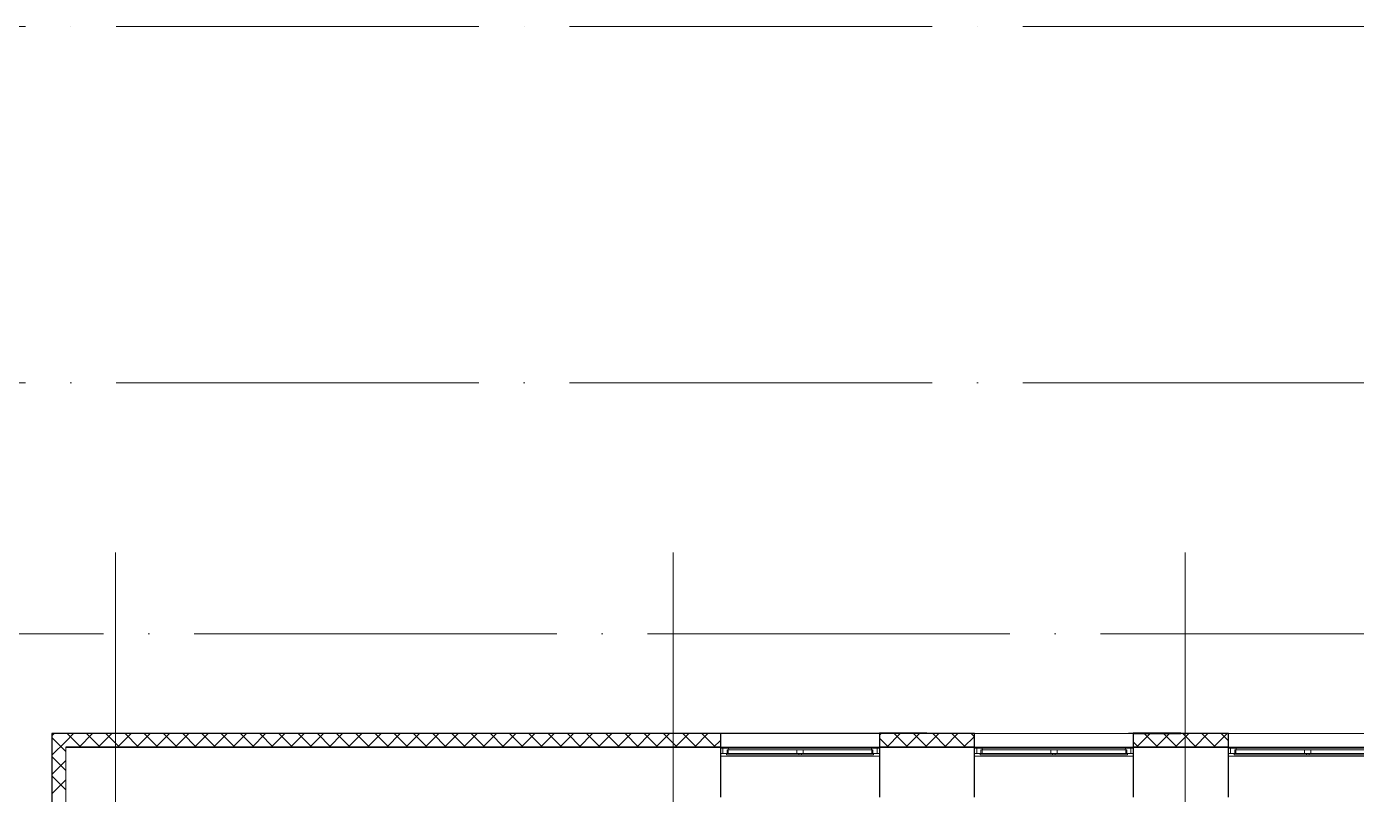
# Model space of a CAD drawing. Header units: millimetres. Extents: x -1073752 to 1436911, y -1379358 to 94781.
# Drawn here: x -923430 to -908761, y -1116157 to -1107688 of the extents above; entities that cross this region are included whole.
import ezdxf

# ---------------------------------------------------------------- set-up
doc = ezdxf.new("R2010")
doc.units = ezdxf.units.MM
doc.linetypes.add('ADSK_Линия сетки', pattern=[25, 20, -2.5, 0, -2.5])
for name, color, linetype, lineweight in [('_ Окна', 7, 'Continuous', 9), ('Ограждение', 252, 'Continuous', 9), ('Окна', 7, 'Continuous', 9), ('Оси', 252, 'Continuous', 9), ('Стены внутренние', 7, 'Continuous', 18), ('Стены наружные', 7, 'Continuous', 18), ('Стены штриховка', 7, 'Continuous', 9)]:
    doc.layers.add(name, color=color, linetype=linetype, lineweight=lineweight)

# ---------------------------------------------------------------- blocks, each defined once
blk = doc.blocks.new('3 этаж')
at = {"layer": '_ Окна', "color": 251, "true_color": 0x636466}
for p, q in [((250846, -2423), (250821, -2423)), ((250821, -2481), (250846, -2481)), ((250846, -2481), (250846, -2423)), ((252571, -2423), (252546, -2423)), ((252546, -2423), (252546, -2481)), ((252546, -2481), (252571, -2481)), ((253646, -2423), (253621, -2423)), ((253621, -2481), (253646, -2481)), ((253646, -2481), (253646, -2423)), ((255371, -2423), (255346, -2423)), ((255346, -2423), (255346, -2481)), ((255346, -2481), (255371, -2481)), ((256446, -2423), (256421, -2423)), ((256421, -2481), (256446, -2481)), ((256446, -2481), (256446, -2423))]:
    blk.add_line(p, q, dxfattribs=at)
at = {"layer": '_ Окна', "color": 251, "lineweight": 18, "true_color": 0x636466}
for p, q in [((250905, -2423), (250846, -2423)), ((250846, -2423), (250846, -2481)), ((250846, -2481), (250884, -2481)), ((250892, -2481), (250892, -2440)), ((250892, -2440), (250904, -2440)), ((250910, -2440), (250905, -2423)), ((252486, -2423), (252482, -2440)), ((252546, -2423), (252486, -2423)), ((252488, -2440), (252500, -2440)), ((252500, -2440), (252500, -2481)), ((252508, -2481), (252546, -2481)), ((252546, -2481), (252546, -2423)), ((253705, -2423), (253646, -2423)), ((253646, -2423), (253646, -2481)), ((253646, -2481), (253684, -2481)), ((253692, -2481), (253692, -2440)), ((253692, -2440), (253704, -2440)), ((253710, -2440), (253705, -2423)), ((255286, -2423), (255282, -2440)), ((255346, -2423), (255286, -2423)), ((255288, -2440), (255300, -2440)), ((255300, -2440), (255300, -2481)), ((255308, -2481), (255346, -2481)), ((255346, -2481), (255346, -2423)), ((256505, -2423), (256446, -2423)), ((256446, -2423), (256446, -2481)), ((256446, -2481), (256484, -2481)), ((256492, -2481), (256492, -2440)), ((256492, -2440), (256504, -2440)), ((256510, -2440), (256505, -2423))]:
    blk.add_line(p, q, dxfattribs=at)
at = {"layer": 'Ограждение', "color": 251, "true_color": 0x636466}
for p, q in [((252571, -2513), (250821, -2513)), ((255371, -2513), (253621, -2513)), ((258171, -2513), (256421, -2513))]:
    blk.add_line(p, q, dxfattribs=at)
at = {"layer": 'Окна', "color": 251, "true_color": 0x636466}
for p, q in [((250884, -2481), (251681, -2481)), ((250884, -2498), (250884, -2481)), ((250904, -2440), (251661, -2440)), ((250904, -2481), (250904, -2440)), ((252486, -2423), (250905, -2423)), ((251661, -2440), (251731, -2440)), ((251661, -2440), (251661, -2481)), ((251681, -2481), (251711, -2481)), ((251681, -2481), (251681, -2498)), ((251711, -2481), (252508, -2481)), ((251711, -2498), (251711, -2481)), ((251731, -2440), (252488, -2440)), ((251731, -2481), (251731, -2440)), ((252488, -2440), (252488, -2481)), ((252508, -2481), (252508, -2498)), ((253684, -2481), (254481, -2481)), ((253684, -2498), (253684, -2481)), ((253704, -2440), (254461, -2440)), ((253704, -2481), (253704, -2440)), ((255286, -2423), (253705, -2423)), ((254461, -2440), (254531, -2440)), ((254461, -2440), (254461, -2481)), ((254481, -2481), (254511, -2481)), ((254481, -2481), (254481, -2498)), ((254511, -2481), (255308, -2481)), ((254511, -2498), (254511, -2481)), ((254531, -2440), (255288, -2440)), ((254531, -2481), (254531, -2440)), ((255288, -2440), (255288, -2481)), ((255308, -2481), (255308, -2498)), ((256484, -2481), (257281, -2481)), ((256484, -2498), (256484, -2481)), ((256504, -2440), (257261, -2440)), ((256504, -2481), (256504, -2440)), ((258086, -2423), (256505, -2423)), ((257261, -2440), (257331, -2440)), ((257261, -2440), (257261, -2481)), ((257281, -2481), (257311, -2481)), ((257281, -2481), (257281, -2498)), ((257311, -2481), (258108, -2481)), ((257311, -2498), (257311, -2481)), ((257331, -2440), (258088, -2440)), ((257331, -2481), (257331, -2440)), ((251681, -2498), (250884, -2498)), ((251711, -2498), (251681, -2498)), ((252508, -2498), (251711, -2498)), ((254481, -2498), (253684, -2498)), ((254511, -2498), (254481, -2498)), ((255308, -2498), (254511, -2498)), ((257281, -2498), (256484, -2498)), ((257311, -2498), (257281, -2498)), ((258108, -2498), (257311, -2498))]:
    blk.add_line(p, q, dxfattribs=at)
at = {"layer": 'Оси', "color": 251, "linetype": 'ADSK_Линия сетки', "ltscale": 200, "true_color": 0x636466}
for p, q in [((283153, 5537), (237074, 5537)), ((283153, 1607), (237074, 1607)), ((244146, -263), (244146, -31390)), ((250296, -263), (250296, -31390)), ((255946, -263), (255946, -31390)), ((314013, -1163), (237074, -1163))]:
    blk.add_line(p, q, dxfattribs=at)
at = {"layer": 'Стены внутренние', "color": 251, "lineweight": 30, "true_color": 0x636466}
for p, q in [((243444, -2261), (243444, -3703)), ((250821, -2261), (243444, -2261)), ((250821, -2413), (250821, -2261)), ((253621, -2261), (252571, -2261)), ((252571, -2261), (252571, -2413)), ((253621, -2413), (253621, -2261)), ((255371, -2261), (255371, -2413)), ((256421, -2261), (255896, -2261)), ((256421, -2413), (256421, -2261)), ((250821, -2413), (243596, -2413)), ((243596, -2413), (250821, -2413)), ((250821, -2963), (250821, -2413)), ((253621, -2413), (252571, -2413)), ((252571, -2413), (252571, -2963)), ((252571, -2413), (253621, -2413)), ((253621, -2963), (253621, -2413)), ((256421, -2413), (255371, -2413)), ((255371, -2413), (255371, -2963)), ((255371, -2413), (256421, -2413)), ((256421, -2963), (256421, -2413))]:
    blk.add_line(p, q, dxfattribs=at)
at = {"layer": 'Стены внутренние', "color": 251, "linetype": 'Continuous', "lineweight": 9, "true_color": 0x636466}
for p, q in [((243446, -2285), (243468, -2263)), ((243596, -2458), (243446, -2308)), ((243596, -2348), (243680, -2263)), ((243763, -2413), (243613, -2263)), ((243742, -2413), (243892, -2263)), ((243976, -2413), (243826, -2263)), ((243914, -2263), (243913, -2261)), ((243954, -2413), (244104, -2263)), ((244188, -2413), (244038, -2263)), ((244166, -2413), (244316, -2263)), ((244400, -2413), (244250, -2263)), ((244378, -2413), (244528, -2263)), ((244612, -2413), (244462, -2263)), ((244591, -2413), (244741, -2263)), ((244824, -2413), (244674, -2263)), ((244803, -2413), (244953, -2263)), ((245036, -2413), (244886, -2263)), ((245015, -2413), (245165, -2263)), ((245248, -2413), (245098, -2263)), ((245227, -2413), (245377, -2263)), ((245239, -2261), (245238, -2263)), ((245461, -2413), (245311, -2263)), ((245322, -2263), (245321, -2261)), ((245439, -2413), (245589, -2263)), ((245673, -2413), (245523, -2263)), ((245651, -2413), (245801, -2263)), ((245885, -2413), (245735, -2263)), ((245863, -2413), (246013, -2263)), ((245909, -2263), (245907, -2261)), ((246097, -2413), (245947, -2263)), ((246060, -2261), (246059, -2263)), ((246076, -2413), (246226, -2263)), ((246309, -2413), (246159, -2263)), ((246288, -2413), (246438, -2263)), ((246295, -2261), (246294, -2263)), ((246521, -2413), (246371, -2263)), ((246500, -2413), (246650, -2263)), ((246733, -2413), (246583, -2263)), ((246712, -2413), (246862, -2263)), ((246945, -2413), (246795, -2263)), ((246924, -2413), (247074, -2263)), ((247158, -2413), (247008, -2263)), ((247115, -2263), (247115, -2263)), ((247136, -2413), (247286, -2263)), ((247370, -2413), (247220, -2263)), ((247348, -2413), (247498, -2263)), ((247582, -2413), (247432, -2263)), ((247560, -2413), (247710, -2263)), ((247794, -2413), (247644, -2263)), ((247773, -2413), (247923, -2263)), ((247786, -2263), (247785, -2261)), ((248006, -2413), (247856, -2263)), ((247985, -2413), (248135, -2263)), ((248218, -2413), (248068, -2263)), ((248197, -2413), (248347, -2263)), ((248430, -2413), (248280, -2263)), ((248409, -2413), (248559, -2263)), ((248642, -2413), (248492, -2263)), ((248621, -2413), (248771, -2263)), ((248855, -2413), (248705, -2263)), ((248833, -2413), (248983, -2263)), ((248876, -2261), (248876, -2262)), ((249067, -2413), (248917, -2263)), ((249045, -2413), (249195, -2263)), ((249110, -2261), (249109, -2263)), ((249279, -2413), (249129, -2263)), ((249193, -2263), (249192, -2261)), ((249258, -2413), (249408, -2263)), ((249491, -2413), (249341, -2263)), ((249470, -2413), (249620, -2263)), ((249703, -2413), (249553, -2263)), ((249682, -2413), (249832, -2263)), ((249915, -2413), (249765, -2263)), ((249894, -2413), (250044, -2263)), ((249932, -2261), (249930, -2263)), ((250127, -2413), (249977, -2263)), ((250106, -2413), (250256, -2263)), ((250340, -2413), (250190, -2263)), ((250318, -2413), (250468, -2263)), ((250552, -2413), (250402, -2263)), ((250530, -2413), (250680, -2263)), ((250601, -2263), (250600, -2261)), ((250764, -2413), (250614, -2263)), ((250742, -2413), (250819, -2337)), ((252573, -2280), (252589, -2263)), ((252673, -2413), (252573, -2313)), ((252652, -2413), (252802, -2263)), ((252885, -2413), (252735, -2263)), ((252747, -2261), (252746, -2263)), ((252864, -2413), (253014, -2263)), ((253097, -2413), (252947, -2263)), ((252982, -2261), (252981, -2263)), ((253065, -2263), (253064, -2261)), ((253076, -2413), (253226, -2263)), ((253309, -2413), (253159, -2263)), ((253288, -2413), (253438, -2263)), ((253522, -2413), (253372, -2263)), ((253500, -2413), (253619, -2295)), ((253619, -2299), (253584, -2263)), ((255409, -2413), (255559, -2263)), ((255643, -2413), (255493, -2263)), ((255621, -2413), (255771, -2263)), ((255855, -2413), (255705, -2263)), ((255798, -2261), (255796, -2263)), ((255834, -2413), (255984, -2263)), ((255881, -2263), (255879, -2261)), ((256067, -2413), (255917, -2263)), ((256046, -2413), (256196, -2263)), ((256279, -2413), (256129, -2263)), ((256258, -2413), (256408, -2263)), ((256421, -2343), (256341, -2263)), ((243446, -2498), (243596, -2348)), ((255431, -2413), (255371, -2354)), ((243446, -2502), (243446, -2502)), ((243596, -2670), (243446, -2520)), ((243446, -2710), (243596, -2560)), ((243596, -2882), (243446, -2732)), ((243446, -2922), (243596, -2772))]:
    blk.add_line(p, q, dxfattribs=at)
at = {"layer": 'Стены внутренние', "color": 251, "true_color": 0x636466}
for p, q in [((250821, -2261), (252571, -2261)), ((253621, -2261), (255371, -2261)), ((256421, -2261), (258171, -2261)), ((243596, -6553), (243596, -2413)), ((252571, -2413), (250821, -2413)), ((255371, -2413), (253621, -2413)), ((258171, -2413), (256421, -2413))]:
    blk.add_line(p, q, dxfattribs=at)
at = {"layer": 'Стены наружные', "color": 251, "true_color": 0x636466}
for p, q in [((250296, -2256), (252571, -2256)), ((250296, -2261), (250296, -2256)), ((250301, -2256), (250301, -2261)), ((253096, -2256), (253621, -2256)), ((253621, -2261), (253621, -2256)), ((255321, -2256), (255371, -2256)), ((255321, -2261), (255321, -2256))]:
    blk.add_line(p, q, dxfattribs=at)
at = {"layer": 'Стены наружные', "color": 251, "lineweight": 30, "true_color": 0x636466}
for p, q in [((253096, -2256), (252571, -2256)), ((252571, -2256), (252571, -2261)), ((253096, -2261), (253096, -2256)), ((255896, -2256), (255371, -2256)), ((255371, -2256), (255371, -2261)), ((255371, -2261), (255896, -2261)), ((255896, -2261), (255896, -2256))]:
    blk.add_line(p, q, dxfattribs=at)
at = {"layer": 'Стены наружные', "color": 251, "linetype": 'Continuous', "lineweight": 9, "true_color": 0x636466}
for p, q in [((252750, -2256), (252747, -2261)), ((252985, -2256), (252982, -2261)), ((253064, -2261), (253061, -2256)), ((255526, -2259), (255525, -2256)), ((255800, -2256), (255798, -2261)), ((255879, -2261), (255877, -2256))]:
    blk.add_line(p, q, dxfattribs=at)
at = {"layer": 'Стены штриховка', "color": 251, "true_color": 0x636466}
for p, q in [((250819, -2263), (243444, -2263)), ((243446, -2261), (243446, -3701)), ((250819, -2337), (250819, -2263)), ((250819, -2337), (250821, -2337)), ((252571, -2337), (252573, -2337)), ((253619, -2263), (252573, -2263)), ((252573, -2263), (252573, -2337)), ((253619, -2337), (253619, -2263)), ((253619, -2337), (253621, -2337)), ((255371, -2337), (255373, -2337)), ((256419, -2263), (255373, -2263)), ((255373, -2263), (255373, -2337)), ((256419, -2337), (256419, -2263)), ((256419, -2337), (256421, -2337))]:
    blk.add_line(p, q, dxfattribs=at)

msp = doc.modelspace()

# ---------------------------------------------------------------- block references
msp.add_blockref('3 этаж', (-1166593.9, -1113224.3))

doc.saveas('drawing.dxf')
